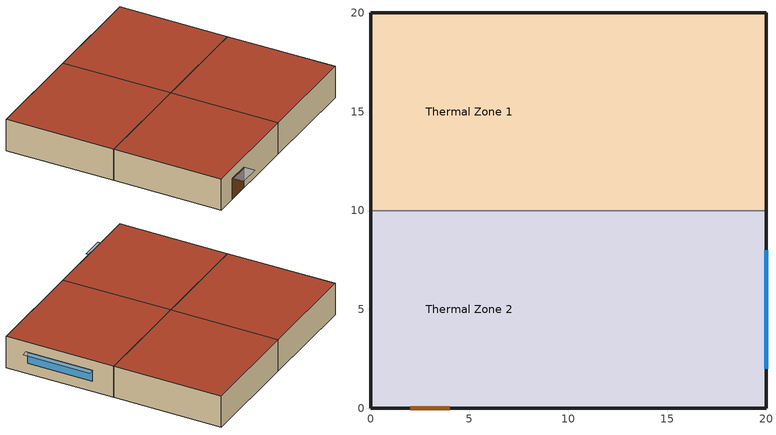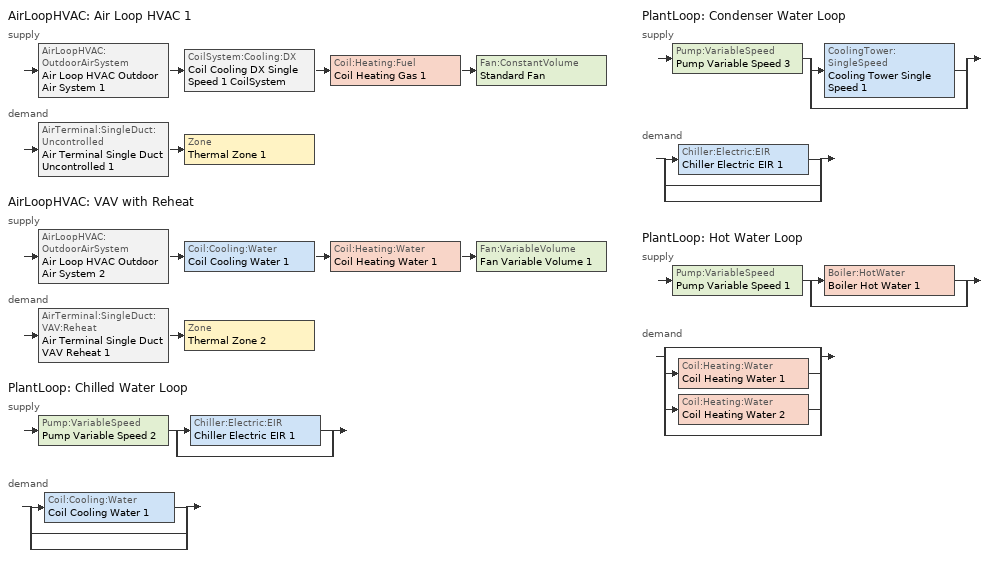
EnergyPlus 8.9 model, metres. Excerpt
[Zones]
Thermal Zone 1
 floor ground (Slab): 10,20 10,10 0,10 0,20 z0; 20,20 20,10 10,10 10,20 z0
 wall outside (Exterior Wall): 20,10 20,20 10,20 0,20 0,10 z0:3
 wall to Thermal Zone 2 (Air Wall): 0,10 10,10 20,10 z0:3
 roof outside (Exterior Roof): 10,10 10,20 0,20 0,10 z3; 20,10 20,20 10,20 10,10 z3
Thermal Zone 2
 floor ground (Slab): 10,10 10,0 0,0 0,10 z0; 20,10 20,0 10,0 10,10 z0
 wall outside (Exterior Wall): 0,10 0,0 10,0 20,0 20,10 z0:3
 window (Exterior Window): 20,2 20,8 z1:2
 door (Exterior Door): 2,0 4,0 z0:2
 roof outside (Exterior Roof): 20,0 20,10 10,10 10,0 z3; 10,0 10,10 0,10 0,0 z3
shading: 4,-1 4,0 2,0 2,-1 z2; 20.55,1.9 20.55,8.1 20,8.1 20,1.9 z2.1
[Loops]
AirLoopHVAC 'Air Loop HVAC 1'
 supply: AirLoopHVAC:OutdoorAirSystem 'Air Loop HVAC Outdoor Air System 1' > CoilSystem:Cooling:DX 'Coil Cooling DX Single Speed 1 CoilSystem' > Coil:Heating:Fuel 'Coil Heating Gas 1' > Fan:ConstantVolume 'Standard Fan'
 demand: AirTerminal:SingleDuct:Uncontrolled 'Air Terminal Single Duct Uncontrolled 1' > Zone 'Thermal Zone 1'
AirLoopHVAC 'VAV with Reheat'
 supply: AirLoopHVAC:OutdoorAirSystem 'Air Loop HVAC Outdoor Air System 2' > Coil:Cooling:Water 'Coil Cooling Water 1' > Coil:Heating:Water 'Coil Heating Water 1' > Fan:VariableVolume 'Fan Variable Volume 1'
 demand: AirTerminal:SingleDuct:VAV:Reheat 'Air Terminal Single Duct VAV Reheat 1' > Zone 'Thermal Zone 2'
PlantLoop 'Chilled Water Loop'
 supply: Pump:VariableSpeed 'Pump Variable Speed 2' > split
  | Chiller:Electric:EIR 'Chiller Electric EIR 1'
  | bypass
 demand: split
  | Coil:Cooling:Water 'Coil Cooling Water 1'
  | bypass
  | bypass
PlantLoop 'Condenser Water Loop'
 supply: Pump:VariableSpeed 'Pump Variable Speed 3' > split
  | CoolingTower:SingleSpeed 'Cooling Tower Single Speed 1'
  | bypass
 demand: split
  | Chiller:Electric:EIR 'Chiller Electric EIR 1'
  | bypass
  | bypass
PlantLoop 'Hot Water Loop'
 supply: Pump:VariableSpeed 'Pump Variable Speed 1' > split
  | Boiler:HotWater 'Boiler Hot Water 1'
  | bypass
 demand: split
  | bypass
  | Coil:Heating:Water 'Coil Heating Water 1'
  | Coil:Heating:Water 'Coil Heating Water 2'
  | bypass
[Building]
Building 1
[Site:Location]
Denver Centennial  Golden   Nr: Latitude {deg}=39.74; Longitude {deg}=-105.18; Time Zone {hr}=-7; Elevation {m}=1829
[Site:GroundTemperature:BuildingSurface]
19.527, 19.502, 19.536, 19.598, 20.002, 21.64, 22.225, 22.375, 21.449, 20.121, 19.802, 19.633
[Site:WaterMainsTemperature]
Calculation Method=Correlation; Annual Average Outdoor Air Temperature {C}=9.69; Maximum Difference In Monthly Average Outdoor Air Temperatures {deltaC}=28.1
[SizingPeriod:DesignDay] Day of Month=21; Dry-Bulb Temperature Range Modifier Type=DefaultMultipliers; Humidity Condition Type=WetBulb; Barometric Pressure {Pa}=99063; Rain Indicator=No; Snow Indicator=No; Daylight Saving Time Indicator=No; Solar Model Indicator=AshraeClearSky
Name | Month | Day Type | Maximum Dry-Bulb Temperature {C} | Daily Dry-Bulb Temperature Range {deltaC} | Wetbulb or DewPoint at Maximum Dry-Bulb {C} | Wind Speed {m/s} | Wind Direction {deg} | Sky Clearness
Sizing Period Design Day 1 | 1 | WinterDesignDay | -20.6 | 0 | -20.6 | 4.9 | 270 | 0
Sizing Period Design Day 2 | 7 | SummerDesignDay | 33.2 | 10.7 | 23.8 | 5.3 | 230 | 1
[Material] Solar Absorptance=0.7; Visible Absorptance=0.7
Name | Roughness | Thickness {m} | Conductivity {W/m-K} | Density {kg/m3} | Specific Heat {J/kg-K} | Thermal Absorptance
F08 Metal surface | Smooth | 0.0008 | 45.28 | 7824 | 500 | 0.9
F16 Acoustic tile | MediumSmooth | 0.0191 | 0.06 | 368 | 590 | 0.9
G01a 19mm gypsum board | MediumSmooth | 0.019 | 0.16 | 800 | 1090 | 0.9
G05 25mm wood | MediumSmooth | 0.0254 | 0.15 | 608 | 1630 | 0.9
I02 25mm insulation board | MediumRough | 0.0254 | 0.03 | 43 | 1210 | 0.9
I02 50mm insulation board | MediumRough | 0.0508 | 0.03 | 43 | 1210 | 0.9
M01 100mm brick | MediumRough | 0.1016 | 0.89 | 1920 | 790 | 0.9
M11 100mm lightweight concrete | MediumRough | 0.1016 | 0.53 | 1280 | 840 | 0.9
M15 200mm heavyweight concrete | MediumRough | 0.2032 | 1.95 | 2240 | 900 | 0.9
MAT-CC05 8 HW CONCRETE | Rough | 0.2032 | 1.311 | 2240 | 836.8 | 0.9
Air Wall Material | MediumSmooth | 0.01 | 0.6 | 800 | 1000 | 0.95
[Material:AirGap]
Name | Thermal Resistance {m2-K/W}
F04 Wall air space resistance | 0.15
F05 Ceiling air space resistance | 0.18
[Material:NoMass]
CP02 CARPET PAD: Roughness=VeryRough; Thermal Resistance {m2-K/W}=0.2165; Thermal Absorptance=0.9; Solar Absorptance=0.7; Visible Absorptance=0.8
[WindowMaterial:SimpleGlazingSystem]
Simple Glazing: U-Factor {W/m2-K}=3.23646; Solar Heat Gain Coefficient=0.39; Visible Transmittance=0.6
[Construction]
Air Wall: Air Wall Material
Exterior Door: F08 Metal surface, I02 25mm insulation board
Exterior Roof: M11 100mm lightweight concrete, F05 Ceiling air space resistance, F16 Acoustic tile
Exterior Wall: M01 100mm brick, M15 200mm heavyweight concrete, I02 50mm insulation board, F04 Wall air space resistance, G01a 19mm gypsum board
Exterior Window: Simple Glazing
Interior Partition: G05 25mm wood
Slab: MAT-CC05 8 HW CONCRETE, CP02 CARPET PAD
[Zone] Part of Total Floor Area=Yes
Thermal Zone 1; Thermal Zone 2
[People]
ASHRAE 189.1-2009 ClimateZone 4-8 MediumOffice PeopInst 1: Zone or ZoneList=Thermal Zone 1; Number of People Schedule=Medium Office Bldg Occ; Number of People Calculation Method=People/Area; Number of People=0; People per Zone Floor Area {person/m2}=0.0538196; Fraction Radiant=0.3; Activity Level Schedule=Medium Office Activity
[Lights]
ASHRAE 189.1-2009 ClimateZone 4-8 MediumOffice LightsInst 1: Zone or ZoneList=Thermal Zone 1; Schedule=Medium Office Bldg Light; Design Level Calculation Method=LightingLevel; Lighting Level {W}=968.752
[ElectricEquipment] Zone or ZoneList=Thermal Zone 1; Schedule=Medium Office Bldg Equip; Design Level Calculation Method=EquipmentLevel
Name | Design Level {W}
ASHRAE 189.1-2009 ClimateZone 4-8 MediumOffice ElecInst 1 | 581.251
Printer | 200
[ZoneInfiltration:DesignFlowRate]
ASHRAE 189.1-2009 ClimateZone 4-8 MediumOffice Infil 1: Zone or ZoneList=Thermal Zone 1; Schedule=Medium Office Infil Quarter On; Design Flow Rate Calculation Method=Flow/Zone; Design Flow Rate {m3/s}=0.0125
[Daylighting:Controls]
Thermal Zone 1 DaylightingControls: Zone=Thermal Zone 1; Lighting Control Type=Continuous; Glare Calculation Daylighting Reference Point=Daylighting Control 1; Glare Calculation Azimuth Angle of View Direction Clockwise from Zone y-Axis {deg}=0; Daylighting Reference Point Name 1=Daylighting Control 1; Fraction of Zone Controlled by Reference Point 1=0.25; Illuminance Setpoint at Reference Point 1 {lux}=500
[ZoneControl:Thermostat] Control Object Type 1=ThermostatSetpoint:DualSetpoint
Name | Zone or ZoneList | Control Type Schedule | Control Name 1
Thermal Zone 1 Thermostat | Thermal Zone 1 | Thermal Zone 1 Thermostat Schedule | Thermostat Setpoint Dual Setpoint 1
Thermal Zone 2 Thermostat | Thermal Zone 2 | Thermal Zone 2 Thermostat Schedule | Thermostat Setpoint Dual Setpoint 2
[ThermostatSetpoint:DualSetpoint] Heating Setpoint Temperature Schedule=Medium Office Heating Setpoint Schedule; Cooling Setpoint Temperature Schedule=Medium Office Cooling Setpoint Schedule
Thermostat Setpoint Dual Setpoint 1; Thermostat Setpoint Dual Setpoint 2
[AirTerminal:SingleDuct:Uncontrolled]
Air Terminal Single Duct Uncontrolled 1: Availability Schedule=ALWAYS_ON; Maximum Air Flow Rate {m3/s}=AutoSize
[Zone equipment]
Thermal Zone 1: Air Terminal Single Duct Uncontrolled 1
Thermal Zone 2: Air Terminal Single Duct VAV Reheat 1, Zone Exhaust Fan
[Sizing:Zone] Zone Cooling Design Supply Air Temperature Input Method=SupplyAirTemperature; Zone Cooling Design Supply Air Temperature {C}=14; Zone Cooling Design Supply Air Temperature Difference {deltaC}=11.11; Zone Heating Design Supply Air Temperature Input Method=SupplyAirTemperature; Zone Heating Design Supply Air Temperature {C}=40; Zone Heating Design Supply Air Temperature Difference {deltaC}=11.11; Zone Cooling Design Supply Air Humidity Ratio {kgWater/kgDryAir}=0.0085; Zone Heating Design Supply Air Humidity Ratio {kgWater/kgDryAir}=0.008; Cooling Design Air Flow Method=DesignDay; Cooling Design Air Flow Rate {m3/s}=0; Cooling Minimum Air Flow per Zone Floor Area {m3/s-m2}=0.000762; Cooling Minimum Air Flow {m3/s}=0; Cooling Minimum Air Flow Fraction=0; Heating Design Air Flow Method=DesignDay; Heating Design Air Flow Rate {m3/s}=0; Heating Maximum Air Flow per Zone Floor Area {m3/s-m2}=0.002032; Heating Maximum Air Flow {m3/s}=0.141576; Heating Maximum Air Flow Fraction=0.3; Account for Dedicated Outdoor Air System=No
Name | Design Specification Outdoor Air Object | Design Specification Zone Air Distribution Object
Thermal Zone 1 | Design Specification Outdoor Air 1 | Thermal Zone 1 Design Spec Zone Air Dist
Thermal Zone 2 | Design Specification Outdoor Air 2 | Thermal Zone 2 Design Spec Zone Air Dist
[DesignSpecification:ZoneAirDistribution] Zone Air Distribution Effectiveness in Cooling Mode=1; Zone Air Distribution Effectiveness in Heating Mode=1
Thermal Zone 1 Design Spec Zone Air Dist; Thermal Zone 2 Design Spec Zone Air Dist
[Controller:MechanicalVentilation] Availability Schedule=Always On Discrete; Demand Controlled Ventilation=No; System Outdoor Air Method=ZoneSum
Name | Zone Name 1 | Design Specification Outdoor Air Object Name 1 | Design Specification Zone Air Distribution Object Name 1
Controller Mechanical Ventilation 1 | Thermal Zone 1 | Design Specification Outdoor Air 1 | Thermal Zone 1 Design Spec Zone Air Dist
Controller Mechanical Ventilation 2 | Thermal Zone 2 | Design Specification Outdoor Air 2 | Thermal Zone 2 Design Spec Zone Air Dist
[DesignSpecification:OutdoorAir] Outdoor Air Method=Sum; Outdoor Air Flow per Zone Floor Area {m3/s-m2}=0; Outdoor Air Flow per Zone {m3/s}=0; Outdoor Air Flow Air Changes per Hour {1/hr}=0
Name | Outdoor Air Flow per Person {m3/s-person}
Design Specification Outdoor Air 1 | 0.0107645
Design Specification Outdoor Air 2 | 0
[InternalMass]
Interior Partition Surface 1: Construction=Interior Partition; Zone=Thermal Zone 2; Surface Area {m2}=6
[AirTerminal:SingleDuct:VAV:Reheat]
Air Terminal Single Duct VAV Reheat 1: Availability Schedule=Always On Discrete; Maximum Air Flow Rate {m3/s}=Autosize; Zone Minimum Air Flow Input Method=Constant; Constant Minimum Air Flow Fraction=0.3; Fixed Minimum Air Flow Rate {m3/s}=0; Reheat Coil=Coil Heating Water 2; Maximum Hot Water or Steam Flow Rate {m3/s}=Autosize; Minimum Hot Water or Steam Flow Rate {m3/s}=0; Convergence Tolerance=0.001; Damper Heating Action=Normal; Maximum Flow per Zone Floor Area During Reheat {m3/s-m2}=Autocalculate; Maximum Flow Fraction During Reheat=Autocalculate; Maximum Reheat Air Temperature {C}=35
[Coil:Heating:Water] Availability Schedule=Always On Discrete; U-Factor Times Area Value {W/K}=Autosize; Maximum Water Flow Rate {m3/s}=Autosize; Performance Input Method=UFactorTimesAreaAndDesignWaterFlowRate; Rated Capacity {W}=Autosize; Rated Inlet Water Temperature {C}=82.2; Rated Inlet Air Temperature {C}=16.6; Rated Outlet Water Temperature {C}=71.1; Rated Outlet Air Temperature {C}=32.2; Rated Ratio for Air and Water Convection=0.5
Coil Heating Water 2; Coil Heating Water 1
[Fan:ZoneExhaust]
Zone Exhaust Fan: Fan Total Efficiency=0.6; Pressure Rise {Pa}=0; System Availability Manager Coupling Mode=Decoupled
[AirLoopHVAC] Design Supply Air Flow Rate {m3/s}=AutoSize
Air Loop HVAC 1; VAV with Reheat
[Sizing:System] Type of Load to Size On=Sensible; Design Outdoor Air Flow Rate {m3/s}=Autosize; Central Heating Maximum System Air Flow Ratio=0.3; Preheat Design Temperature {C}=7; Preheat Design Humidity Ratio {kgWater/kgDryAir}=0.008; Precool Design Temperature {C}=12.8; Precool Design Humidity Ratio {kgWater/kgDryAir}=0.008; Central Cooling Design Supply Air Temperature {C}=12.8; Type of Zone Sum to Use=NonCoincident; 100% Outdoor Air in Cooling=Yes; 100% Outdoor Air in Heating=Yes; Central Cooling Design Supply Air Humidity Ratio {kgWater/kgDryAir}=0.0085; Central Heating Design Supply Air Humidity Ratio {kgWater/kgDryAir}=0.008; Cooling Supply Air Flow Rate Method=DesignDay; Cooling Supply Air Flow Rate {m3/s}=0; Cooling Supply Air Flow Rate Per Floor Area {m3/s-m2}=0.00996765; Cooling Fraction of Autosized Cooling Supply Air Flow Rate=1; Cooling Supply Air Flow Rate Per Unit Cooling Capacity {m3/s-W}=3.94755e-05; Heating Supply Air Flow Rate Method=DesignDay; Heating Supply Air Flow Rate {m3/s}=0; Heating Supply Air Flow Rate Per Floor Area {m3/s-m2}=0.00996765; Heating Fraction of Autosized Heating Supply Air Flow Rate=1; Heating Fraction of Autosized Cooling Supply Air Flow Rate=1; Heating Supply Air Flow Rate Per Unit Heating Capacity {m3/s-W}=3.15882e-05; System Outdoor Air Method=ZoneSum; Zone Maximum Outdoor Air Fraction=1; Cooling Design Capacity Method=CoolingDesignCapacity; Cooling Design Capacity {W}=Autosize; Cooling Design Capacity Per Floor Area {W/m2}=234.7; Fraction of Autosized Cooling Design Capacity=1; Heating Design Capacity Method=HeatingDesignCapacity; Heating Design Capacity {W}=Autosize; Heating Design Capacity Per Floor Area {W/m2}=157; Fraction of Autosized Heating Design Capacity=1; Central Cooling Capacity Control Method=OnOff
Name | Central Heating Design Supply Air Temperature {C}
Air Loop HVAC 1 | 16.7
VAV with Reheat | 12.8
[AvailabilityManager:Scheduled] Schedule=Always On Discrete
Air Loop HVAC 1 Availability Manager; Air Loop HVAC Outdoor Air System 1 Availability Manager; VAV with Reheat Availability Manager; Air Loop HVAC Outdoor Air System 2 Availability Manager
[Controller:OutdoorAir] Minimum Outdoor Air Flow Rate {m3/s}=Autosize; Maximum Outdoor Air Flow Rate {m3/s}=Autosize; Economizer Control Type=NoEconomizer; Economizer Control Action Type=ModulateFlow; Economizer Maximum Limit Dry-Bulb Temperature {C}=28; Economizer Maximum Limit Enthalpy {J/kg}=64000; Economizer Minimum Limit Dry-Bulb Temperature {C}=-100; Lockout Type=NoLockout; Minimum Limit Type=FixedMinimum; High Humidity Control=No; Control High Indoor Humidity Based on Outdoor Humidity Ratio=Yes
Name | Mechanical Ventilation Controller | Heat Recovery Bypass Control Type
Controller Outdoor Air 1 | Controller Mechanical Ventilation 1 | BypassWhenOAFlowGreaterThanMinimum
Controller Outdoor Air 2 | Controller Mechanical Ventilation 2 | BypassWhenWithinEconomizerLimits
[EvaporativeCooler:Direct:ResearchSpecial]
Evaporative Cooler Direct Research Special 1: Availability Schedule=ALWAYS_ON; Cooler Design Effectiveness=1; Recirculating Water Pump Design Power {W}=0; Water Pump Power Sizing Factor {W/(m3/s)}=0.1; Drift Loss Fraction=0; Blowdown Concentration Ratio=2; Evaporative Operation Minimum Drybulb Temperature=6.95267e-310; Evaporative Operation Maximum Limit Wetbulb Temperature=6.95267e-310; Evaporative Operation Maximum Limit Drybulb Temperature=6.95267e-310
[SetpointManager:MixedAir] Control Variable=Temperature
Setpoint Manager Mixed Air 4; Node 14 OS Default SPM; Setpoint Manager Mixed Air 1; Node 12 OS Default SPM; Setpoint Manager Mixed Air 2; Node 11 OS Default SPM; Setpoint Manager Mixed Air 3; Node 10 OS Default SPM; Node 22 OS Default SPM; Node 23 OS Default SPM; Node 24 OS Default SPM
[CoilSystem:Cooling:DX]
Coil Cooling DX Single Speed 1 CoilSystem: Availability Schedule=ALWAYS_ON; Cooling Coil=Coil Cooling DX Single Speed 1
[Coil:Cooling:DX:SingleSpeed]
Coil Cooling DX Single Speed 1: Availability Schedule=ALWAYS_ON; Gross Rated Total Cooling Capacity {W}=Autosize; Gross Rated Sensible Heat Ratio=Autosize; Gross Rated Cooling COP {W/W}=3; Rated Air Flow Rate {m3/s}=Autosize; Rated Evaporator Fan Power Per Volume Flow Rate {W/(m3/s)}=773.3; Total Cooling Capacity Function of Temperature Curve=Curve Biquadratic 1; Total Cooling Capacity Function of Flow Fraction Curve=Curve Quadratic 1; Energy Input Ratio Function of Temperature Curve=Curve Biquadratic 2; Energy Input Ratio Function of Flow Fraction Curve=Curve Quadratic 2; Part Load Fraction Correlation Curve=Curve Quadratic 3; Condenser Type=AirCooled; Evaporative Condenser Effectiveness=0; Evaporative Condenser Air Flow Rate {m3/s}=Autosize; Evaporative Condenser Pump Rated Power Consumption {W}=Autosize; Crankcase Heater Capacity {W}=0; Maximum Outdoor Dry-Bulb Temperature for Crankcase Heater Operation {C}=0; Basin Heater Capacity {W/K}=0; Basin Heater Setpoint Temperature {C}=10
[Coil:Heating:Fuel]
Coil Heating Gas 1: Availability Schedule=ALWAYS_ON; Fuel Type=NaturalGas; Burner Efficiency=0.8; Nominal Capacity {W}=AutoSize; Parasitic Electric Load {W}=0; Parasitic Fuel Load {W}=0
[Fan:ConstantVolume]
Standard Fan: Availability Schedule=Always On Discrete; Fan Total Efficiency=0.7; Pressure Rise {Pa}=250; Maximum Flow Rate {m3/s}=AutoSize; Motor Efficiency=0.9; Motor In Airstream Fraction=1
[SetpointManager:SingleZone:Reheat]
Setpoint Manager Single Zone Reheat 1: Control Variable=Temperature; Minimum Supply Air Temperature {C}=-99; Maximum Supply Air Temperature {C}=99; Control Zone=Thermal Zone 1
[Controller:WaterCoil] Control Variable=Temperature; Actuator Variable=Flow; Controller Convergence Tolerance {deltaC}=Autosize; Maximum Actuated Flow {m3/s}=Autosize; Minimum Actuated Flow {m3/s}=0
Name | Action
Controller Water Coil 2 | Reverse
Controller Water Coil 1 | Normal
[Coil:Cooling:Water]
Coil Cooling Water 1: Availability Schedule=Always On Discrete; Design Water Flow Rate {m3/s}=Autosize; Design Air Flow Rate {m3/s}=Autosize; Design Inlet Water Temperature {C}=Autosize; Design Inlet Air Temperature {C}=Autosize; Design Outlet Air Temperature {C}=Autosize; Design Inlet Air Humidity Ratio {kgWater/kgDryAir}=Autosize; Design Outlet Air Humidity Ratio {kgWater/kgDryAir}=Autosize; Type of Analysis=SimpleAnalysis; Heat Exchanger Configuration=CrossFlow
[Fan:VariableVolume]
Fan Variable Volume 1: Availability Schedule=Always On Discrete; Fan Total Efficiency=0.6045; Pressure Rise {Pa}=500; Maximum Flow Rate {m3/s}=AutoSize; Fan Power Minimum Flow Rate Input Method=FixedFlowRate; Fan Power Minimum Flow Fraction=0; Fan Power Minimum Air Flow Rate {m3/s}=0; Motor Efficiency=0.93; Motor In Airstream Fraction=1; Fan Power Coefficient 1=0.0407599; Fan Power Coefficient 2=0.088045; Fan Power Coefficient 3=-0.0729261; Fan Power Coefficient 4=0.94374; Fan Power Coefficient 5=0
[SetpointManager:Scheduled] Control Variable=Temperature
Name | Schedule
Setpoint Manager Scheduled 1 | Deck_Temperature
Setpoint Manager Scheduled 3 | Chilled_Water_Temperature
Setpoint Manager Scheduled 2 | Hot_Water_Temperature
[PlantLoop] Fluid Type=Water; Maximum Loop Temperature {C}=100; Minimum Loop Temperature {C}=0; Maximum Loop Flow Rate {m3/s}=Autosize; Minimum Loop Flow Rate {m3/s}=0; Plant Loop Volume {m3}=Autocalculate; Load Distribution Scheme=Optimal; Plant Loop Demand Calculation Scheme=SingleSetpoint
Name | Plant Equipment Operation Scheme
Chilled Water Loop | Chilled Water Loop Operation Schemes
Condenser Water Loop | Condenser Water Loop Operation Schemes
Hot Water Loop | Hot Water Loop Operation Schemes
[Sizing:Plant] Sizing Option=NonCoincident; Zone Timesteps in Averaging Window=1; Coincident Sizing Factor Mode=None
Name | Loop Type | Design Loop Exit Temperature {C} | Loop Design Temperature Difference {deltaC}
Chilled Water Loop | Cooling | 7.22 | 6.67
Condenser Water Loop | Condenser | 29.4 | 5.6
Hot Water Loop | Heating | 82 | 11
[Pump:VariableSpeed] Design Pump Head {Pa}=179352; Motor Efficiency=0.9; Fraction of Motor Inefficiencies to Fluid Stream=0; Coefficient 1 of the Part Load Performance Curve=0; Coefficient 2 of the Part Load Performance Curve=1; Coefficient 3 of the Part Load Performance Curve=0; Coefficient 4 of the Part Load Performance Curve=0; Design Minimum Flow Rate {m3/s}=0; Pump Control Type=Intermittent; Skin Loss Radiative Fraction=0.5; Design Power Sizing Method=PowerPerFlowPerPressure; Design Electric Power per Unit Flow Rate {W/(m3/s)}=348701.1; Design Shaft Power per Unit Flow Rate per Unit Head=1.28205; Design Minimum Flow Rate Fraction=0
Name | Design Maximum Flow Rate {m3/s} | Design Power Consumption {W}
Pump Variable Speed 2 | 0.00630902 | 2500
Pump Variable Speed 3; Pump Variable Speed 1 | Autosize | Autosize
[Chiller:Electric:EIR]
Chiller Electric EIR 1: Reference Capacity {W}=Autosize; Reference COP {W/W}=5.5; Reference Leaving Chilled Water Temperature {C}=6.67; Reference Entering Condenser Fluid Temperature {C}=29.4; Reference Chilled Water Flow Rate {m3/s}=Autosize; Reference Condenser Fluid Flow Rate {m3/s}=Autosize; Cooling Capacity Function of Temperature Curve=Curve Biquadratic 3; Electric Input to Cooling Output Ratio Function of Temperature Curve=Curve Biquadratic 4; Electric Input to Cooling Output Ratio Function of Part Load Ratio Curve=Curve Quadratic 4; Minimum Part Load Ratio=0.1; Maximum Part Load Ratio=1; Optimum Part Load Ratio=1; Minimum Unloading Ratio=0.2; Condenser Type=WaterCooled; Condenser Fan Power Ratio {W/W}=0; Fraction of Compressor Electric Consumption Rejected by Condenser=1; Leaving Chilled Water Lower Temperature Limit {C}=2; Chiller Flow Mode=NotModulated; Sizing Factor=1
[PlantEquipmentOperationSchemes] Control Scheme Schedule Name 1=Always On Discrete
Name | Control Scheme Object Type 1 | Control Scheme Name 1
Chilled Water Loop Operation Schemes | PlantEquipmentOperation:CoolingLoad | Chilled Water Loop Cooling Operation Scheme
Condenser Water Loop Operation Schemes | PlantEquipmentOperation:CoolingLoad | Condenser Water Loop Cooling Operation Scheme
Hot Water Loop Operation Schemes | PlantEquipmentOperation:HeatingLoad | Hot Water Loop Heating Operation Scheme
[PlantEquipmentOperation:CoolingLoad] Load Range Lower Limit 1 {W}=0; Load Range Upper Limit 1 {W}=1000000000
Name | Range Equipment List Name 1
Chilled Water Loop Cooling Operation Scheme | Chilled Water Loop Cooling Equipment List
Condenser Water Loop Cooling Operation Scheme | Condenser Water Loop Cooling Equipment List
[PlantEquipmentList]
Chilled Water Loop Cooling Equipment List: Chiller:Electric:EIR, Chiller Electric EIR 1
Condenser Water Loop Cooling Equipment List: CoolingTower:SingleSpeed, Cooling Tower Single Speed 1
Hot Water Loop Heating Equipment List: Boiler:HotWater, Boiler Hot Water 1
[CoolingTower:SingleSpeed]
Cooling Tower Single Speed 1: Design Water Flow Rate {m3/s}=Autosize; Design Air Flow Rate {m3/s}=Autosize; Design Fan Power {W}=Autosize; Design U-Factor Times Area Value {W/K}=Autosize; Free Convection Air Flow Rate {m3/s}=Autosize; Free Convection Air Flow Rate Sizing Factor=0.1; Free Convection U-Factor Times Area Value {W/K}=Autosize; Free Convection U-Factor Times Area Value Sizing Factor=0.1; Performance Input Method=UFactorTimesAreaAndDesignWaterFlowRate; Heat Rejection Capacity and Nominal Capacity Sizing Ratio=1.25; Free Convection Capacity {W}=0; Free Convection Nominal Capacity Sizing Factor=0.1; Design Inlet Air Dry-Bulb Temperature {C}=25.6; Design Inlet Air Wet-Bulb Temperature {C}=25.6; Design Approach Temperature {deltaC}=Autosize; Design Range Temperature {deltaC}=Autosize; Basin Heater Capacity {W/K}=0; Basin Heater Setpoint Temperature {C}=2; Evaporation Loss Mode=LossFactor; Evaporation Loss Factor {percent/K}=0.2; Drift Loss Percent {percent}=0.008; Blowdown Calculation Mode=ConcentrationRatio; Blowdown Concentration Ratio=3; Capacity Control=FanCycling; Number of Cells=1; Cell Control=MinimalCell; Cell Minimum  Water Flow Rate Fraction=0.33; Cell Maximum Water Flow Rate Fraction=2.5; Sizing Factor=1
[SetpointManager:FollowOutdoorAirTemperature]
Setpoint Manager Follow Outdoor Air Temperature 1: Control Variable=Temperature; Reference Temperature Type=OutdoorAirWetBulb; Offset Temperature Difference {deltaC}=1.5; Maximum Setpoint Temperature {C}=80; Minimum Setpoint Temperature {C}=6
[Boiler:HotWater]
Boiler Hot Water 1: Fuel Type=NaturalGas; Nominal Capacity {W}=Autosize; Nominal Thermal Efficiency=0.8; Efficiency Curve Temperature Evaluation Variable=LeavingBoiler; Normalized Boiler Efficiency Curve=Boiler Efficiency; Design Water Outlet Temperature {C}=82; Design Water Flow Rate {m3/s}=Autosize; Minimum Part Load Ratio=0; Maximum Part Load Ratio=1; Optimum Part Load Ratio=1; Water Outlet Upper Temperature Limit {C}=99; Boiler Flow Mode=ConstantFlow; Parasitic Electric Load {W}=0; Sizing Factor=1
[PlantEquipmentOperation:HeatingLoad]
Hot Water Loop Heating Operation Scheme: Load Range Lower Limit 1 {W}=0; Load Range Upper Limit 1 {W}=1000000000; Range Equipment List Name 1=Hot Water Loop Heating Equipment List
[Schedule:Day:Interval]
Medium Office Bldg Light Rule 1 Day Schedule: No, 24:00, 0.05
Medium Office Bldg Light Default Schedule: No, 05:00, 0.05, 07:00, 0.1, 08:00, 0.3, 17:00, 0.9, 18:00, 0.7, 20:00, 0.5, 22:00, 0.3, 23:00, 0.1, 24:00, 0.05
Medium Office Bldg Light Rule 2 Day Schedule: No, 06:00, 0.05, 08:00, 0.1, 14:00, 0.5, 17:00, 0.15, 24:00, 0.05
Medium Office Bldg Light Summer Design Day; Medium Office Bldg Equip Summer Design Day; Medium Office Infil Quarter On Rule 1 Day Schedule: No, 24:00, 1
Medium Office Bldg Light Winter Design Day; Medium Office Bldg Equip Winter Design Day; Medium Office Bldg Occ Rule 1 Day Schedule; Medium Office Bldg Occ Winter Design Day: No, 24:00, 0
Medium Office Heating Setpoint All Other Days Schedule: No, 24:00, 15.6
Medium Office Heating Setpoint Weekdays Schedule: No, 06:00, 15.6, 22:00, 21, 24:00, 15.6
Medium Office Heating Setpoint Saturday Schedule: No, 06:00, 15.6, 18:00, 21, 24:00, 15.6
Medium Office Heating Setpoint Winter Design Day Schedule 1: No, 24:00, 21
Medium Office Cooling Setpoint All Other Days Schedule: No, 24:00, 26.7
Medium Office Cooling Setpoint Weekdays Schedule; Medium Office Cooling Setpoint Summer Design Day Schedule 1: No, 06:00, 26.7, 22:00, 24, 24:00, 26.7
Medium Office Cooling Setpoint Saturday Schedule: No, 06:00, 26.7, 18:00, 24, 24:00, 26.7
Chilled_Water_Temperature_Default; Chilled_Water_Temperature_Summer_Design_Day; Chilled_Water_Temperature_Winter_Design_Day: No, 24:00, 6.7
Deck_Temperature_Default; Deck_Temperature_Summer_Design_Day; Deck_Temperature_Winter_Design_Day: No, 24:00, 12.8
Hot_Water_Temperature_Default; Hot_Water_Temperature_Summer_Design_Day; Hot_Water_Temperature_Winter_Design_Day: No, 24:00, 67
Medium Office Activity Default Schedule; Medium Office Activity Summer Design Day; Medium Office Activity Winter Design Day: No, 24:00, 120
Medium Office Bldg Equip Default Schedule: No, 08:00, 0.4, 12:00, 0.9, 13:00, 0.8, 17:00, 0.9, 18:00, 0.8, 20:00, 0.6, 22:00, 0.5, 24:00, 0.4
Medium Office Bldg Equip Rule 1 Day Schedule: No, 24:00, 0.3
Medium Office Bldg Equip Rule 2 Day Schedule: No, 06:00, 0.3, 08:00, 0.4, 14:00, 0.5, 17:00, 0.35, 24:00, 0.3
Medium Office Bldg Occ Default Schedule: No, 06:00, 0, 07:00, 0.1, 08:00, 0.2, 12:00, 0.95, 13:00, 0.5, 17:00, 0.95, 18:00, 0.7, 20:00, 0.4, 22:00, 0.1, 24:00, 0.05
Medium Office Bldg Occ Rule 2 Day Schedule: No, 06:00, 0, 08:00, 0.1, 14:00, 0.5, 17:00, 0.1, 24:00, 0
Medium Office Bldg Occ Summer Design Day: No, 06:00, 0, 22:00, 1, 24:00, 0.05
Medium Office Infil Quarter On Default Schedule; Medium Office Infil Quarter On Summer Design Day: No, 06:00, 1, 22:00, 0.25, 24:00, 1
Medium Office Infil Quarter On Rule 2 Day Schedule; Medium Office Infil Quarter On Winter Design Day: No, 06:00, 1, 18:00, 0.25, 24:00, 1
[Schedule:Week:Daily]
Medium Office Bldg Light Week Rule - Jan1-Dec31: Medium Office Bldg Light Rule 1 Day Schedule, Medium Office Bldg Light Default Schedule, Medium Office Bldg Light Default Schedule, Medium Office Bldg Light Default Schedule, Medium Office Bldg Light Default Schedule, Medium Office Bldg Light Default Schedule, Medium Office Bldg Light Rule 2 Day Schedule, Medium Office Bldg Light Default Schedule, Medium Office Bldg Light Summer Design Day, Medium Office Bldg Light Winter Design Day, Medium Office Bldg Light Default Schedule, Medium Office Bldg Light Default Schedule
Medium Office Heating Setpoint Schedule Week Rule - Jan1-Dec31: Medium Office Heating Setpoint All Other Days Schedule, Medium Office Heating Setpoint Weekdays Schedule, Medium Office Heating Setpoint Weekdays Schedule, Medium Office Heating Setpoint Weekdays Schedule, Medium Office Heating Setpoint Weekdays Schedule, Medium Office Heating Setpoint Weekdays Schedule, Medium Office Heating Setpoint Saturday Schedule, Medium Office Heating Setpoint All Other Days Schedule, Medium Office Heating Setpoint All Other Days Schedule, Medium Office Heating Setpoint Winter Design Day Schedule 1, Medium Office Heating Setpoint All Other Days Schedule, Medium Office Heating Setpoint All Other Days Schedule
Medium Office Cooling Setpoint Schedule Week Rule - Jan1-Dec31: Medium Office Cooling Setpoint All Other Days Schedule, Medium Office Cooling Setpoint Weekdays Schedule, Medium Office Cooling Setpoint Weekdays Schedule, Medium Office Cooling Setpoint Weekdays Schedule, Medium Office Cooling Setpoint Weekdays Schedule, Medium Office Cooling Setpoint Weekdays Schedule, Medium Office Cooling Setpoint Saturday Schedule, Medium Office Cooling Setpoint All Other Days Schedule, Medium Office Cooling Setpoint Summer Design Day Schedule 1, Medium Office Cooling Setpoint All Other Days Schedule, Medium Office Cooling Setpoint All Other Days Schedule, Medium Office Cooling Setpoint All Other Days Schedule
Chilled_Water_Temperature Week Rule - Jan1-Dec31: Chilled_Water_Temperature_Default, Chilled_Water_Temperature_Default, Chilled_Water_Temperature_Default, Chilled_Water_Temperature_Default, Chilled_Water_Temperature_Default, Chilled_Water_Temperature_Default, Chilled_Water_Temperature_Default, Chilled_Water_Temperature_Default, Chilled_Water_Temperature_Summer_Design_Day, Chilled_Water_Temperature_Winter_Design_Day, Chilled_Water_Temperature_Default, Chilled_Water_Temperature_Default
Deck_Temperature Week Rule - Jan1-Dec31: Deck_Temperature_Default, Deck_Temperature_Default, Deck_Temperature_Default, Deck_Temperature_Default, Deck_Temperature_Default, Deck_Temperature_Default, Deck_Temperature_Default, Deck_Temperature_Default, Deck_Temperature_Summer_Design_Day, Deck_Temperature_Winter_Design_Day, Deck_Temperature_Default, Deck_Temperature_Default
Hot_Water_Temperature Week Rule - Jan1-Dec31: Hot_Water_Temperature_Default, Hot_Water_Temperature_Default, Hot_Water_Temperature_Default, Hot_Water_Temperature_Default, Hot_Water_Temperature_Default, Hot_Water_Temperature_Default, Hot_Water_Temperature_Default, Hot_Water_Temperature_Default, Hot_Water_Temperature_Summer_Design_Day, Hot_Water_Temperature_Winter_Design_Day, Hot_Water_Temperature_Default, Hot_Water_Temperature_Default
Medium Office Activity Week Rule - Jan1-Dec31: Medium Office Activity Default Schedule, Medium Office Activity Default Schedule, Medium Office Activity Default Schedule, Medium Office Activity Default Schedule, Medium Office Activity Default Schedule, Medium Office Activity Default Schedule, Medium Office Activity Default Schedule, Medium Office Activity Default Schedule, Medium Office Activity Summer Design Day, Medium Office Activity Winter Design Day, Medium Office Activity Default Schedule, Medium Office Activity Default Schedule
Medium Office Bldg Equip Week Rule - Jan1-Dec31: Medium Office Bldg Equip Rule 1 Day Schedule, Medium Office Bldg Equip Default Schedule, Medium Office Bldg Equip Default Schedule, Medium Office Bldg Equip Default Schedule, Medium Office Bldg Equip Default Schedule, Medium Office Bldg Equip Default Schedule, Medium Office Bldg Equip Rule 2 Day Schedule, Medium Office Bldg Equip Default Schedule, Medium Office Bldg Equip Summer Design Day, Medium Office Bldg Equip Winter Design Day, Medium Office Bldg Equip Default Schedule, Medium Office Bldg Equip Default Schedule
Medium Office Bldg Occ Week Rule - Jan1-Dec31: Medium Office Bldg Occ Rule 1 Day Schedule, Medium Office Bldg Occ Default Schedule, Medium Office Bldg Occ Default Schedule, Medium Office Bldg Occ Default Schedule, Medium Office Bldg Occ Default Schedule, Medium Office Bldg Occ Default Schedule, Medium Office Bldg Occ Rule 2 Day Schedule, Medium Office Bldg Occ Default Schedule, Medium Office Bldg Occ Summer Design Day, Medium Office Bldg Occ Winter Design Day, Medium Office Bldg Occ Default Schedule, Medium Office Bldg Occ Default Schedule
Medium Office Infil Quarter On Week Rule - Jan1-Dec31: Medium Office Infil Quarter On Rule 1 Day Schedule, Medium Office Infil Quarter On Default Schedule, Medium Office Infil Quarter On Default Schedule, Medium Office Infil Quarter On Default Schedule, Medium Office Infil Quarter On Default Schedule, Medium Office Infil Quarter On Default Schedule, Medium Office Infil Quarter On Rule 2 Day Schedule, Medium Office Infil Quarter On Default Schedule, Medium Office Infil Quarter On Summer Design Day, Medium Office Infil Quarter On Winter Design Day, Medium Office Infil Quarter On Default Schedule, Medium Office Infil Quarter On Default Schedule
[Schedule:Year]
Medium Office Bldg Light: Medium Office Bldg Light Week Rule - Jan1-Dec31, 1, 1, 12, 31
Medium Office Heating Setpoint Schedule: Medium Office Heating Setpoint Schedule Week Rule - Jan1-Dec31, 1, 1, 12, 31
Medium Office Cooling Setpoint Schedule: Medium Office Cooling Setpoint Schedule Week Rule - Jan1-Dec31, 1, 1, 12, 31
Chilled_Water_Temperature: Chilled_Water_Temperature Week Rule - Jan1-Dec31, 1, 1, 12, 31
Deck_Temperature: Deck_Temperature Week Rule - Jan1-Dec31, 1, 1, 12, 31
Hot_Water_Temperature: Hot_Water_Temperature Week Rule - Jan1-Dec31, 1, 1, 12, 31
Medium Office Activity: Medium Office Activity Week Rule - Jan1-Dec31, 1, 1, 12, 31
Medium Office Bldg Equip: Medium Office Bldg Equip Week Rule - Jan1-Dec31, 1, 1, 12, 31
Medium Office Bldg Occ: Medium Office Bldg Occ Week Rule - Jan1-Dec31, 1, 1, 12, 31
Medium Office Infil Quarter On: Medium Office Infil Quarter On Week Rule - Jan1-Dec31, 1, 1, 12, 31
[Schedule:Compact]
Thermal Zone 1 Thermostat Schedule; Thermal Zone 2 Thermostat Schedule: Through: 12/31, For: AllDays, Until: 24:00, 4
ALWAYS_ON: Through: 12/31, For: AllDays, Until: 24:00, 1
[Schedule:Constant]
Always On Discrete: Hourly Value=1
[Curve:Biquadratic]
Name | Coefficient1 Constant | Coefficient2 x | Coefficient3 x**2 | Coefficient4 y | Coefficient5 y**2 | Coefficient6 x*y | Minimum Value of x {BasedOnField A2} | Maximum Value of x {BasedOnField A2} | Minimum Value of y {BasedOnField A3} | Maximum Value of y {BasedOnField A3} | Minimum Curve Output {BasedOnField A4} | Maximum Curve Output {BasedOnField A4} | Input Unit Type for X | Input Unit Type for Y | Output Unit Type
Curve Biquadratic 1 | 0.42415 | 0.04426 | -0.00042 | 0.00333 | -8e-05 | -0.00021 | 17 | 22 | 13 | 46 | -1000 | 1000
Curve Biquadratic 2 | 1.23649 | -0.02431 | 0.00057 | -0.01434 | 0.00063 | -0.00038 | 17 | 22 | 0 | 46 | -1000 | 1000
Curve Biquadratic 3 | 1.02152 | 0.0370359 | 0.000233248 | -0.00389405 | -6.52536e-05 | -0.000268045 | 5 | 10 | 24 | 35
Curve Biquadratic 4 | 0.701769 | -0.00452016 | 0.00053311 | -0.00549821 | 0.000544579 | -0.000729032 | 5 | 10 | 24 | 35
Boiler Efficiency | 1 | 0 | 0 | 0 | 0 | 0 | 0 | 1 | 0 | 1 |  |  | Dimensionless | Dimensionless | Dimensionless
[Curve:Quadratic]
Name | Coefficient1 Constant | Coefficient2 x | Coefficient3 x**2 | Minimum Value of x {BasedOnField A2} | Maximum Value of x {BasedOnField A2} | Minimum Curve Output {BasedOnField A3} | Maximum Curve Output {BasedOnField A3}
Curve Quadratic 1 | 0.77136 | 0.34053 | -0.11088 | 0.75918 | 1.13877 | -1000 | 1000
Curve Quadratic 2 | 1.2055 | -0.32953 | 0.12308 | 0.75918 | 1.13877 | -1000 | 1000
Curve Quadratic 3 | 0.771 | 0.229 | 0 | 0 | 1 | 0.71 | 1
Curve Quadratic 4 | 0.0636912 | 0.584888 | 0.352803 | 0 | 1
